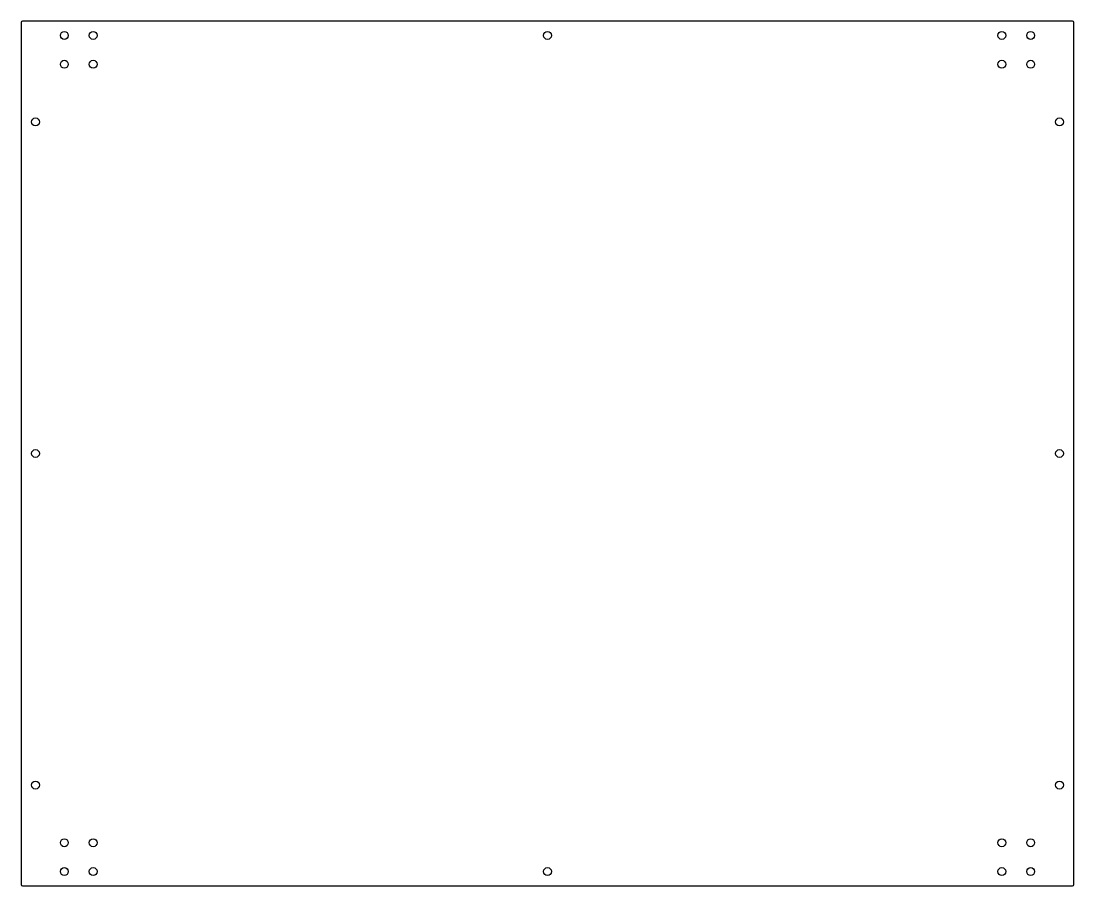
# Model space of a CAD drawing. Header units: millimetres. Extents: x -365 to 365, y -300 to 300.
import ezdxf

# ---------------------------------------------------------------- set-up
doc = ezdxf.new("R2010")
doc.units = ezdxf.units.MM

msp = doc.modelspace()

# ---------------------------------------------------------------- linework, layer by layer
at = {"color": 7, "linetype": 'Continuous', "lineweight": 25}
for p, q in [((364, 300), (-364, 300)), ((-365, 299), (-365, -299)), ((365, -299), (365, 299)), ((-364, -300), (364, -300))]:
    msp.add_line(p, q, dxfattribs=at)
for centre in [(-335, 290), (-315, 290), (0, 290), (315, 290), (335, 290), (-335, 270), (-315, 270), (315, 270), (335, 270), (-355, 230), (355, 230), (-355, 0), (355, 0), (-355, -230), (355, -230), (-335, -270), (-315, -270), (315, -270), (335, -270), (-335, -290), (-315, -290), (0, -290), (315, -290), (335, -290)]:
    msp.add_circle(centre, 2.75, dxfattribs=at)
for centre, start, end in [((-364, 299), 90, 180), ((364, 299), 0, 90), ((-364, -299), 180, 270), ((364, -299), 270, 360)]:
    msp.add_arc(centre, 1, start, end, dxfattribs=at)

doc.saveas('drawing.dxf')
